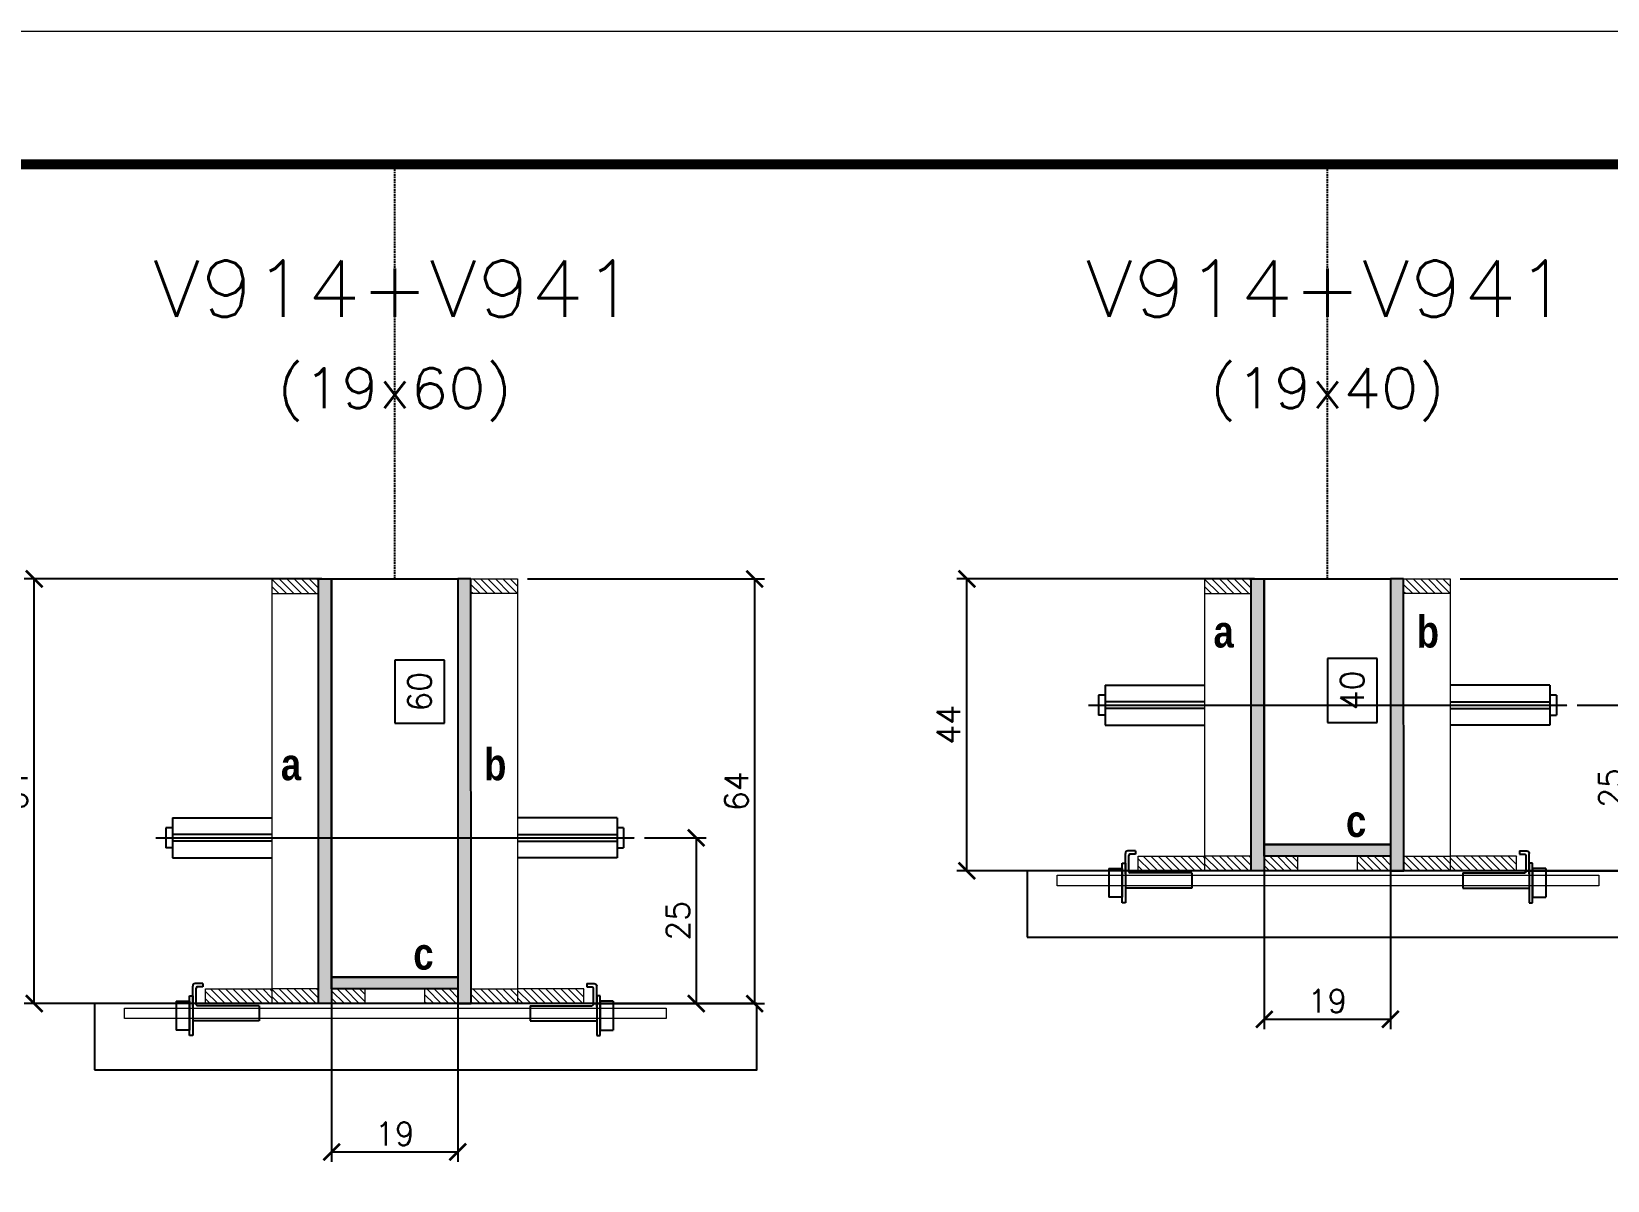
# Model space of a CAD drawing. Extents: x -20960 to -5926, y -2106 to 21915.
# Drawn here: x -11622.9 to -11147.9, y 15826.2 to 16172.5 of the extents above; entities that cross this region are included whole.
import ezdxf
from ezdxf.enums import TextEntityAlignment as Align

# ---------------------------------------------------------------- set-up
doc = ezdxf.new("R2010")
doc.units = 0
doc.linetypes.add('DASHED', pattern=[0.75, 0.5, -0.25])
doc.linetypes.add('HIDDEN', pattern=[0.375, 0.25, -0.125])
for name, color, linetype in [('barrote', 251, 'Continuous'), ('COTA', 241, 'Continuous'), ('Cota Seção (2x)', 4, 'Continuous'), ('detalhes', 4, 'Continuous'), ('Painéis', 200, 'Continuous'), ('presilha', 1, 'Continuous'), ('TENSOR', 3, 'Continuous'), ('Texto de Titulo', 7, 'Continuous'), ('Texto Qtd Sarr', 242, 'Continuous')]:
    doc.layers.add(name, color=color, linetype=linetype)
for name, color, linetype, lineweight in [('CONCRETO', 251, 'Continuous', 25), ('Folhas', 255, 'Continuous', 9), ('Hachura', 251, 'Continuous', 9), ('Madeira', 126, 'Continuous', 18), ('SARRAFO DE PRESSAO', 251, 'DASHED', 9), ('SCO-___-LAJ', 2, 'Continuous', 0), ('Texto Seção', 7, 'Continuous', 15)]:
    doc.layers.add(name, color=color, linetype=linetype, lineweight=lineweight)
doc.styles.add('Romans', font='romans.shx')
doc.styles.add('TECNICA', font='techb___.ttf', dxfattribs={"height": 10})
doc.dimstyles.new('Cota Seção (2x)', dxfattribs={"dimtxt": 7, "dimasz": 5, "dimexe": 3, "dimexo": 3, "dimgap": 2, "dimtad": 3, "dimdec": 1, "dimlfac": 0.5, "dimzin": 12, "dimdsep": 46, "dimtxsty": 'Romans', "dimblk": 'ARCHTICK', "dimcen": 0, "dimclrd": 4, "dimclre": 4, "dimclrt": 1, "dimadec": 1, "dimazin": 3, "dimtfac": 1, "dimtdec": 1, "dimtmove": 0, "dimatfit": 3, "dimldrblk": 'OBLIQUE', "dimfxl": 1, "dimtolj": 1, "dimtzin": 12, "dimarcsym": 0})
doc.dimstyles.new('Cota Seção interna', dxfattribs={"dimtxt": 7, "dimasz": 6, "dimexe": 0.18, "dimexo": 2, "dimgap": -4, "dimtad": 3, "dimdec": 1, "dimlfac": 0.5, "dimzin": 12, "dimdsep": 46, "dimtxsty": 'Romans', "dimblk": 'ARCHTICK', "dimcen": 0.09, "dimse1": 1, "dimse2": 1, "dimsd1": 1, "dimsd2": 1, "dimclrd": 180, "dimclre": 5, "dimclrt": 1, "dimadec": 0, "dimazin": 3, "dimtfac": 1, "dimtdec": 1, "dimtofl": 0, "dimtmove": 0, "dimatfit": 3, "dimldrblk": 'ARCHTICK', "dimfxl": 1, "dimtolj": 1, "dimtzin": 0, "dimarcsym": 0})
pattern_1 = [(315, (11424.2146, 7649.8717), (1.12253202, 1.12253202), [])]
pattern_2 = [(315, (11424.2146, 7576.2717), (1.12253202, 1.12253202), [])]
pattern_3 = [(315, (11705.2772, 7689.8717), (1.12253202, 1.12253202), [])]
pattern_4 = [(315, (11705.2772, 7616.2717), (1.12253202, 1.12253202), [])]

# ---------------------------------------------------------------- blocks, each defined once
blk = doc.blocks.new('9999999999')
at = {"layer": 'Folhas'}
blk.add_lwpolyline([(98138.98, 34190.21), (99623.98, 34190.21), (99623.98, 35240.21), (98138.98, 35240.21)], close=True, dxfattribs=at)
at = {"layer": 'Folhas', "color": 30, "const_width": 3}
blk.add_lwpolyline([(98213.98, 34230.21), (99583.98, 34230.21), (99583.98, 35200.21), (98213.98, 35200.21)], close=True, dxfattribs=at)
blk = doc.blocks.new('_ArchTick')
at = {"color": 0, "linetype": 'ByBlock', "const_width": 0.15}
blk.add_lwpolyline([(-0.5, -0.5), (0.5, 0.5)], dxfattribs=at)
blk = doc.blocks.new('*D440')
at = {"layer": 'COTA', "color": 4, "lineweight": -2, "transparency": 16777216}
for p, q in [((-11535.41, 16007.52), (-11625.05, 16007.52)), ((-11622.05, 15879.52), (-11622.05, 16007.52)), ((-11573.41, 15879.52), (-11625.05, 15879.52))]:
    blk.add_line(p, q, dxfattribs=at)
at = {"layer": 'Defpoints', "color": 0, "transparency": 16777216}
for p in [(-11622.05, 16007.52), (-11532.41, 16007.52), (-11570.41, 15879.52)]:
    blk.add_point(p, dxfattribs=at)
at = {"layer": 'COTA', "color": 4, "lineweight": -2, "transparency": 16777216, "xscale": 5, "yscale": 5, "zscale": 5}
for p, rotation in [((-11622.05, 16007.52), 90), ((-11622.05, 15879.52), 270)]:
    blk.add_blockref('_ArchTick', p, dxfattribs=dict(at, rotation=rotation))
at = {"layer": 'COTA', "color": 1, "transparency": 16777216, "insert": (-11627.55, 15943.52), "char_height": 7, "attachment_point": 5, "rotation": 90, "style": 'Romans'}
blk.add_mtext('\\A1;64', dxfattribs=at)
blk = doc.blocks.new('_Oblique')
at = {"color": 0, "linetype": 'ByBlock', "lineweight": -2}
blk.add_line((-0.5, -0.5), (0.5, 0.5), dxfattribs=at)
blk = doc.blocks.new('*D441')
at = {"layer": 'COTA', "color": 4, "lineweight": -2, "transparency": 16777216}
for p, q in [((-11473.42, 16007.52), (-11401.93, 16007.52)), ((-11404.93, 15879.52), (-11404.93, 16007.52)), ((-11453.41, 15879.52), (-11401.93, 15879.52))]:
    blk.add_line(p, q, dxfattribs=at)
at = {"layer": 'Defpoints', "color": 0, "transparency": 16777216}
for p in [(-11476.42, 16007.52), (-11404.93, 16007.52), (-11456.41, 15879.52)]:
    blk.add_point(p, dxfattribs=at)
at = {"layer": 'COTA', "color": 4, "lineweight": -2, "transparency": 16777216, "xscale": 5, "yscale": 5, "zscale": 5}
for p, rotation in [((-11404.93, 16007.52), 90), ((-11404.93, 15879.52), 270)]:
    blk.add_blockref('_ArchTick', p, dxfattribs=dict(at, rotation=rotation))
at = {"layer": 'COTA', "color": 1, "transparency": 16777216, "insert": (-11410.43, 15943.52), "char_height": 7, "attachment_point": 5, "rotation": 90, "style": 'Romans'}
blk.add_mtext('\\A1;64', dxfattribs=at)
blk = doc.blocks.new('*D442')
at = {"layer": 'Cota Seção (2x)', "color": 180, "lineweight": -2, "transparency": 16777216}
for p, q in [((-11498.41, 15983.02), (-11513.41, 15983.02)), ((-11513.41, 15983.02), (-11513.41, 15964.02)), ((-11498.41, 15964.02), (-11498.41, 15983.02)), ((-11513.41, 15964.02), (-11498.41, 15964.02))]:
    blk.add_line(p, q, dxfattribs=at)
at = {"layer": 'Defpoints', "color": 0, "transparency": 16777216}
for p in [(-11494.42, 16007.52), (-11494.41, 16007.52), (-11494.41, 15887.52)]:
    blk.add_point(p, dxfattribs=at)
at = {"layer": 'Cota Seção (2x)', "color": 1, "transparency": 16777216, "insert": (-11505.91, 15973.52), "char_height": 7, "attachment_point": 5, "rotation": 90, "style": 'Romans'}
blk.add_mtext('\\A1;60', dxfattribs=at)
blk = doc.blocks.new('titulo1')
at = {"layer": 'Defpoints', "color": 252, "linetype": 'HIDDEN', "ltscale": 2}
blk.add_line((0, 0), (0, 125), dxfattribs=at)
at = {"layer": 'Defpoints', "style": 'Romans', "oblique": 15}
blk.add_attdef('FOLHA', text='', height=10, dxfattribs=at).set_placement((0, 15.58), align=Align.MIDDLE_CENTER)
at = {"layer": 'Texto Qtd Sarr', "color": 3, "style": 'Romans', "oblique": 15}
for tag, height, p in [('TITULO', 17, (0, 71.45)), ('SEÇÃO', 12, (0, 41.55))]:
    blk.add_attdef(tag, text='', height=height, dxfattribs=at).set_placement(p, align=Align.MIDDLE_CENTER)
blk = doc.blocks.new('PRESILHA METÁLICA 1')
at = {"layer": 'presilha'}
for p, q in [((6, 15.5), (7.5, 15.5)), ((6, -2.5), (6, 15.5)), ((7.5, 10.64), (7.5, 19.86)), ((7.5, 15.5), (7.5, -2.5)), ((12, 21), (8.64, 21)), ((9, 11.57), (9, 18.93)), ((12, 19.5), (9.57, 19.5)), ((12, 21), (12, 19.5)), ((0, 13), (6, 13)), ((0, 13), (0, 0)), ((6, 13), (6, 0)), ((37.5, 11), (9.57, 11)), ((37.5, 11), (37.5, 4.1)), ((6, 0), (0, 0)), ((37.5, 4.1), (7.5, 4.1)), ((7.5, -2.5), (6, -2.5))]:
    blk.add_line(p, q, dxfattribs=at)
for centre, radius, start, end in [((8.64, 19.86), 1.14, 90, 180), ((9.57, 18.93), 0.57, 90, 180), ((9.57, 11.57), 0.57, 180, 270)]:
    blk.add_arc(centre, radius, start, end, dxfattribs=at)
blk = doc.blocks.new('*D443')
at = {"layer": 'COTA', "color": 4, "lineweight": -2, "transparency": 16777216}
for p, q in [((-11532.41, 15880.92), (-11532.41, 15831.79)), ((-11494.41, 15880.92), (-11494.41, 15831.79)), ((-11532.41, 15834.79), (-11494.41, 15834.79))]:
    blk.add_line(p, q, dxfattribs=at)
at = {"layer": 'Defpoints', "color": 0, "transparency": 16777216}
for p in [(-11532.41, 15883.92), (-11494.41, 15883.92), (-11494.41, 15834.79)]:
    blk.add_point(p, dxfattribs=at)
at = {"layer": 'COTA', "color": 4, "lineweight": -2, "transparency": 16777216, "xscale": 5, "yscale": 5, "zscale": 5, "rotation": 180}
blk.add_blockref('_ArchTick', (-11532.41, 15834.79), dxfattribs=at)
at = {"layer": 'COTA', "color": 4, "lineweight": -2, "transparency": 16777216, "xscale": 5, "yscale": 5, "zscale": 5}
blk.add_blockref('_ArchTick', (-11494.41, 15834.79), dxfattribs=at)
at = {"layer": 'COTA', "color": 1, "transparency": 16777216, "insert": (-11513.41, 15840.29), "char_height": 7, "attachment_point": 5, "style": 'Romans'}
blk.add_mtext('\\A1;19', dxfattribs=at)
blk = doc.blocks.new('*D449')
at = {"layer": 'COTA', "color": 4, "lineweight": -2, "transparency": 16777216}
for p, q in [((-11438.1, 15929.49), (-11419.55, 15929.49)), ((-11422.55, 15929.49), (-11422.55, 15879.52)), ((-11438.1, 15879.52), (-11419.55, 15879.52))]:
    blk.add_line(p, q, dxfattribs=at)
at = {"layer": 'Defpoints', "color": 0, "transparency": 16777216}
for p in [(-11441.1, 15929.49), (-11441.1, 15879.52), (-11422.55, 15879.52)]:
    blk.add_point(p, dxfattribs=at)
at = {"layer": 'COTA', "color": 4, "lineweight": -2, "transparency": 16777216, "xscale": 5, "yscale": 5, "zscale": 5}
for p, rotation in [((-11422.55, 15929.49), 90), ((-11422.55, 15879.52), 270)]:
    blk.add_blockref('_ArchTick', p, dxfattribs=dict(at, rotation=rotation))
at = {"layer": 'COTA', "color": 1, "transparency": 16777216, "insert": (-11428.05, 15904.5), "char_height": 7, "attachment_point": 5, "rotation": 90, "style": 'Romans'}
blk.add_mtext('\\A1;25', dxfattribs=at)
blk = doc.blocks.new('*D451')
at = {"layer": 'COTA', "color": 4, "lineweight": -2, "transparency": 16777216}
for p, q in [((-11254.34, 16007.52), (-11343.99, 16007.52)), ((-11340.99, 15919.52), (-11340.99, 16007.52)), ((-11292.34, 15919.52), (-11343.99, 15919.52))]:
    blk.add_line(p, q, dxfattribs=at)
at = {"layer": 'Defpoints', "color": 0, "transparency": 16777216}
for p in [(-11340.99, 16007.52), (-11251.34, 16007.52), (-11289.34, 15919.52)]:
    blk.add_point(p, dxfattribs=at)
at = {"layer": 'COTA', "color": 4, "lineweight": -2, "transparency": 16777216, "xscale": 5, "yscale": 5, "zscale": 5}
for p, rotation in [((-11340.99, 16007.52), 90), ((-11340.99, 15919.52), 270)]:
    blk.add_blockref('_ArchTick', p, dxfattribs=dict(at, rotation=rotation))
at = {"layer": 'COTA', "color": 1, "transparency": 16777216, "insert": (-11346.49, 15963.52), "char_height": 7, "attachment_point": 5, "rotation": 90, "style": 'Romans'}
blk.add_mtext('\\A1;44', dxfattribs=at)
blk = doc.blocks.new('*D452')
at = {"layer": 'COTA', "color": 4, "lineweight": -2, "transparency": 16777216}
for p, q in [((-11192.35, 16007.52), (-11120.87, 16007.52)), ((-11123.87, 15919.52), (-11123.87, 16007.52)), ((-11172.34, 15919.52), (-11120.87, 15919.52))]:
    blk.add_line(p, q, dxfattribs=at)
at = {"layer": 'Defpoints', "color": 0, "transparency": 16777216}
for p in [(-11195.35, 16007.52), (-11123.87, 16007.52), (-11175.34, 15919.52)]:
    blk.add_point(p, dxfattribs=at)
at = {"layer": 'COTA', "color": 4, "lineweight": -2, "transparency": 16777216, "xscale": 5, "yscale": 5, "zscale": 5}
for p, rotation in [((-11123.87, 16007.52), 90), ((-11123.87, 15919.52), 270)]:
    blk.add_blockref('_ArchTick', p, dxfattribs=dict(at, rotation=rotation))
at = {"layer": 'COTA', "color": 1, "transparency": 16777216, "insert": (-11129.37, 15963.52), "char_height": 7, "attachment_point": 5, "rotation": 90, "style": 'Romans'}
blk.add_mtext('\\A1;44', dxfattribs=at)
blk = doc.blocks.new('*D453')
at = {"layer": 'Cota Seção (2x)', "color": 180, "lineweight": -2, "transparency": 16777216}
for p, q in [((-11217.35, 15983.58), (-11232.35, 15983.58)), ((-11232.35, 15983.58), (-11232.35, 15964.25)), ((-11217.35, 15964.25), (-11217.35, 15983.58)), ((-11232.35, 15964.25), (-11217.35, 15964.25))]:
    blk.add_line(p, q, dxfattribs=at)
at = {"layer": 'Defpoints', "color": 0, "transparency": 16777216}
for p in [(-11213.35, 16007.52), (-11213.35, 16007.52), (-11213.34, 15927.52)]:
    blk.add_point(p, dxfattribs=at)
at = {"layer": 'Cota Seção (2x)', "color": 1, "transparency": 16777216, "insert": (-11224.85, 15973.92), "char_height": 7, "attachment_point": 5, "rotation": 90, "style": 'Romans'}
blk.add_mtext('\\A1;40', dxfattribs=at)
blk = doc.blocks.new('*D454')
at = {"layer": 'COTA', "color": 4, "lineweight": -2, "transparency": 16777216}
for p, q in [((-11251.34, 15920.92), (-11251.34, 15871.79)), ((-11213.34, 15920.92), (-11213.34, 15871.79)), ((-11251.34, 15874.79), (-11213.34, 15874.79))]:
    blk.add_line(p, q, dxfattribs=at)
at = {"layer": 'Defpoints', "color": 0, "transparency": 16777216}
for p in [(-11251.34, 15923.92), (-11213.34, 15923.92), (-11213.34, 15874.79)]:
    blk.add_point(p, dxfattribs=at)
at = {"layer": 'COTA', "color": 4, "lineweight": -2, "transparency": 16777216, "xscale": 5, "yscale": 5, "zscale": 5, "rotation": 180}
blk.add_blockref('_ArchTick', (-11251.34, 15874.79), dxfattribs=at)
at = {"layer": 'COTA', "color": 4, "lineweight": -2, "transparency": 16777216, "xscale": 5, "yscale": 5, "zscale": 5}
blk.add_blockref('_ArchTick', (-11213.34, 15874.79), dxfattribs=at)
at = {"layer": 'COTA', "color": 1, "transparency": 16777216, "insert": (-11232.34, 15880.29), "char_height": 7, "attachment_point": 5, "style": 'Romans'}
blk.add_mtext('\\A1;19', dxfattribs=at)
blk = doc.blocks.new('*D448')
at = {"layer": 'COTA', "color": 4, "lineweight": -2, "transparency": 16777216}
for p, q in [((-11157.04, 15969.49), (-11138.49, 15969.49)), ((-11141.49, 15969.49), (-11141.49, 15919.52)), ((-11157.04, 15919.52), (-11138.49, 15919.52))]:
    blk.add_line(p, q, dxfattribs=at)
at = {"layer": 'Defpoints', "color": 0, "transparency": 16777216}
for p in [(-11160.04, 15969.49), (-11160.04, 15919.52), (-11141.49, 15919.52)]:
    blk.add_point(p, dxfattribs=at)
at = {"layer": 'COTA', "color": 4, "lineweight": -2, "transparency": 16777216, "xscale": 5, "yscale": 5, "zscale": 5}
for p, rotation in [((-11141.49, 15969.49), 90), ((-11141.49, 15919.52), 270)]:
    blk.add_blockref('_ArchTick', p, dxfattribs=dict(at, rotation=rotation))
at = {"layer": 'COTA', "color": 1, "transparency": 16777216, "insert": (-11146.99, 15944.5), "char_height": 7, "attachment_point": 5, "rotation": 90, "style": 'Romans'}
blk.add_mtext('\\A1;25', dxfattribs=at)

msp = doc.modelspace()

# ---------------------------------------------------------------- hatches: boundary and pattern name
at = {"layer": 'Hachura'}
h = msp.add_hatch(dxfattribs=at)
h.set_pattern_fill('ANSI31', color=256, scale=0.5, angle=270, style=0)
h.set_pattern_definition([(315, (11424.2146, 7699.8717), (1.12253202, 1.12253202), [])])
h.paths.add_polyline_path([(-11536.41, 16003.12), (-11536.41, 16007.52), (-11550.41, 16007.52), (-11550.41, 16003.12)])
h = msp.add_hatch(color=256, dxfattribs=at)
h.dxf.hatch_style = 1
h.paths.add_polyline_path([(-11536.41, 16007.52), (-11532.41, 16007.52), (-11532.41, 15879.52), (-11536.41, 15879.52)])
h = msp.add_hatch(color=256, dxfattribs=at)
h.dxf.hatch_style = 1
h.paths.add_polyline_path([(-11490.42, 16007.52), (-11494.42, 16007.52), (-11494.41, 15879.52), (-11490.41, 15879.52)])
h = msp.add_hatch(dxfattribs=at)
h.set_pattern_fill('ANSI31', color=256, scale=0.5, angle=270, style=0)
h.set_pattern_definition([(315, (11424.2243, 7699.8717), (1.12253202, 1.12253202), [])])
h.paths.add_polyline_path([(-11490.42, 16003.12), (-11490.42, 16007.52), (-11476.42, 16007.52), (-11476.42, 16003.12)])
h = msp.add_hatch(dxfattribs=at)
h.set_pattern_fill('ANSI31', color=256, scale=0.5, angle=270, style=0)
h.set_pattern_definition([(315, (11705.2772, 7699.8717), (1.12253202, 1.12253202), [])])
h.paths.add_polyline_path([(-11255.34, 16003.12), (-11255.34, 16007.52), (-11269.34, 16007.52), (-11269.34, 16003.12)])
h = msp.add_hatch(color=256, dxfattribs=at)
h.dxf.hatch_style = 1
h.paths.add_polyline_path([(-11255.34, 16007.52), (-11251.34, 16007.52), (-11251.34, 15919.52), (-11255.34, 15919.52)])
h = msp.add_hatch(color=256, dxfattribs=at)
h.dxf.hatch_style = 1
h.paths.add_polyline_path([(-11209.35, 16007.52), (-11213.35, 16007.52), (-11213.34, 15919.52), (-11209.34, 15919.52)])
h = msp.add_hatch(dxfattribs=at)
h.set_pattern_fill('ANSI31', color=256, scale=0.5, angle=270, style=0)
h.set_pattern_definition([(315, (11705.2868, 7699.8717), (1.12253202, 1.12253202), [])])
h.paths.add_polyline_path([(-11209.35, 16003.12), (-11209.35, 16007.52), (-11195.35, 16007.52), (-11195.35, 16003.12)])
h = msp.add_hatch(color=256, dxfattribs=at)
h.dxf.hatch_style = 1
h.paths.add_polyline_path([(-11251.34, 15923.92), (-11251.34, 15927.52), (-11213.34, 15927.52), (-11213.34, 15923.92)])
h = msp.add_hatch(dxfattribs=at)
h.set_pattern_fill('ANSI31', color=256, scale=0.5, angle=270, style=0)
h.set_pattern_definition(pattern_3)
h.paths.add_polyline_path([(-11289.34, 15919.52), (-11289.34, 15923.92), (-11269.34, 15923.92), (-11269.34, 15919.52)])
h = msp.add_hatch(dxfattribs=at)
h.set_pattern_fill('ANSI31', color=256, scale=0.5, angle=270, style=0)
h.set_pattern_definition(pattern_4)
h.paths.add_polyline_path([(-11255.34, 15919.52), (-11255.34, 15923.92), (-11269.34, 15923.92), (-11269.34, 15919.52)])
h = msp.add_hatch(dxfattribs=at)
h.set_pattern_fill('ANSI31', color=256, scale=0.5, angle=270, style=0)
h.set_pattern_definition(pattern_3)
h.paths.add_polyline_path([(-11251.34, 15919.52), (-11251.34, 15923.92), (-11241.34, 15923.92), (-11241.34, 15919.52)])
h = msp.add_hatch(dxfattribs=at)
h.set_pattern_fill('ANSI31', color=256, scale=0.5, angle=270, style=0)
h.set_pattern_definition(pattern_3)
h.paths.add_polyline_path([(-11213.34, 15919.52), (-11213.34, 15923.92), (-11223.34, 15923.92), (-11223.34, 15919.52)])
h = msp.add_hatch(dxfattribs=at)
h.set_pattern_fill('ANSI31', color=256, scale=0.5, angle=270, style=0)
h.set_pattern_definition(pattern_4)
h.paths.add_polyline_path([(-11209.34, 15919.52), (-11209.34, 15923.92), (-11195.34, 15923.92), (-11195.34, 15919.52)])
h = msp.add_hatch(dxfattribs=at)
h.set_pattern_fill('ANSI31', color=256, scale=0.5, angle=270, style=0)
h.set_pattern_definition(pattern_3)
h.paths.add_polyline_path([(-11175.34, 15919.52), (-11175.34, 15923.92), (-11195.34, 15923.92), (-11195.34, 15919.52)])
h = msp.add_hatch(color=256, dxfattribs=at)
h.dxf.hatch_style = 1
h.paths.add_polyline_path([(-11532.41, 15883.92), (-11532.41, 15887.52), (-11494.41, 15887.52), (-11494.41, 15883.92)])
h = msp.add_hatch(dxfattribs=at)
h.set_pattern_fill('ANSI31', color=256, scale=0.5, angle=270, style=0)
h.set_pattern_definition(pattern_1)
h.paths.add_polyline_path([(-11570.41, 15879.52), (-11570.41, 15883.92), (-11550.41, 15883.92), (-11550.41, 15879.52)])
h = msp.add_hatch(dxfattribs=at)
h.set_pattern_fill('ANSI31', color=256, scale=0.5, angle=270, style=0)
h.set_pattern_definition(pattern_2)
h.paths.add_polyline_path([(-11536.41, 15879.52), (-11536.41, 15883.92), (-11550.41, 15883.92), (-11550.41, 15879.52)])
h = msp.add_hatch(dxfattribs=at)
h.set_pattern_fill('ANSI31', color=256, scale=0.5, angle=270, style=0)
h.set_pattern_definition(pattern_1)
h.paths.add_polyline_path([(-11532.41, 15879.52), (-11532.41, 15883.92), (-11522.41, 15883.92), (-11522.41, 15879.52)])
h = msp.add_hatch(dxfattribs=at)
h.set_pattern_fill('ANSI31', color=256, scale=0.5, angle=270, style=0)
h.set_pattern_definition(pattern_1)
h.paths.add_polyline_path([(-11494.41, 15879.52), (-11494.41, 15883.92), (-11504.41, 15883.92), (-11504.41, 15879.52)])
h = msp.add_hatch(dxfattribs=at)
h.set_pattern_fill('ANSI31', color=256, scale=0.5, angle=270, style=0)
h.set_pattern_definition(pattern_2)
h.paths.add_polyline_path([(-11490.41, 15879.52), (-11490.41, 15883.92), (-11476.41, 15883.92), (-11476.41, 15879.52)])
h = msp.add_hatch(dxfattribs=at)
h.set_pattern_fill('ANSI31', color=256, scale=0.5, angle=270, style=0)
h.set_pattern_definition(pattern_1)
h.paths.add_polyline_path([(-11456.41, 15879.52), (-11456.41, 15883.92), (-11476.41, 15883.92), (-11476.41, 15879.52)])

# ---------------------------------------------------------------- linework, layer by layer
at = {"ltscale": 3}
for p, q in [((-11301.34, 15972.49), (-11301.34, 15966.49)), ((-11299.34, 15972.49), (-11301.34, 15972.49)), ((-11299.34, 15975.49), (-11299.34, 15963.49)), ((-11299.34, 15975.49), (-11269.34, 15975.49)), ((-11165.34, 15975.49), (-11195.34, 15975.49)), ((-11165.34, 15975.49), (-11165.34, 15963.49)), ((-11163.34, 15972.49), (-11165.34, 15972.49)), ((-11163.34, 15972.49), (-11163.34, 15966.49)), ((-11269.34, 15970.49), (-11299.34, 15970.49)), ((-11269.34, 15968.49), (-11299.34, 15968.49)), ((-11195.34, 15970.49), (-11165.34, 15970.49)), ((-11195.34, 15968.49), (-11165.34, 15968.49)), ((-11299.34, 15966.49), (-11301.34, 15966.49)), ((-11299.34, 15963.49), (-11269.34, 15963.49)), ((-11165.34, 15963.49), (-11195.34, 15963.49)), ((-11165.34, 15966.49), (-11163.34, 15966.49)), ((-11580.41, 15935.49), (-11580.41, 15923.49)), ((-11580.41, 15935.49), (-11550.41, 15935.49)), ((-11446.41, 15935.49), (-11476.41, 15935.49)), ((-11446.41, 15935.49), (-11446.41, 15923.49)), ((-11582.41, 15932.49), (-11582.41, 15926.49)), ((-11580.41, 15932.49), (-11582.41, 15932.49)), ((-11550.41, 15930.49), (-11580.41, 15930.49)), ((-11476.41, 15930.49), (-11446.41, 15930.49)), ((-11444.41, 15932.49), (-11446.41, 15932.49)), ((-11444.41, 15932.49), (-11444.41, 15926.49)), ((-11580.41, 15926.49), (-11582.41, 15926.49)), ((-11550.41, 15928.49), (-11580.41, 15928.49)), ((-11476.41, 15928.49), (-11446.41, 15928.49)), ((-11446.41, 15926.49), (-11444.41, 15926.49)), ((-11580.41, 15923.49), (-11550.41, 15923.49)), ((-11446.41, 15923.49), (-11476.41, 15923.49))]:
    msp.add_line(p, q, dxfattribs=at)
at = {"layer": 'barrote'}
for points in [[(-11322.8, 15899.52), (-11123.22, 15899.52), (-11123.22, 15919.52), (-11322.8, 15919.52)], [(-11603.86, 15859.52), (-11404.28, 15859.52), (-11404.28, 15879.52), (-11603.86, 15879.52)]]:
    msp.add_lwpolyline(points, close=True, dxfattribs=at)
at = {"layer": 'CONCRETO'}
for points in [[(-11532.41, 16007.52), (-11494.41, 16007.52), (-11494.41, 15887.52), (-11532.41, 15887.52), (-11532.41, 16007.52)], [(-11251.34, 16007.52), (-11213.34, 16007.52), (-11213.34, 15927.52), (-11251.34, 15927.52), (-11251.34, 16007.52)]]:
    msp.add_lwpolyline(points, close=True, dxfattribs=at)
at = {"layer": 'Madeira'}
for points in [[(-11536.41, 16003.12), (-11536.41, 16007.52), (-11550.41, 16007.52), (-11550.41, 16003.12)], [(-11536.41, 16007.52), (-11550.41, 16007.52), (-11550.41, 15879.52), (-11536.41, 15879.52)], [(-11490.42, 16003.12), (-11490.42, 16007.52), (-11476.42, 16007.52), (-11476.42, 16003.12)], [(-11490.42, 16007.52), (-11476.42, 16007.52), (-11476.41, 15879.52), (-11490.41, 15879.52)], [(-11255.34, 16003.12), (-11255.34, 16007.52), (-11269.34, 16007.52), (-11269.34, 16003.12)], [(-11255.34, 16007.52), (-11269.34, 16007.52), (-11269.34, 15919.52), (-11255.34, 15919.52)], [(-11209.35, 16003.12), (-11209.35, 16007.52), (-11195.35, 16007.52), (-11195.35, 16003.12)], [(-11209.35, 16007.52), (-11195.35, 16007.52), (-11195.34, 15919.52), (-11209.34, 15919.52)], [(-11289.34, 15919.52), (-11289.34, 15923.92), (-11269.34, 15923.92), (-11269.34, 15919.52)], [(-11255.34, 15919.52), (-11255.34, 15923.92), (-11269.34, 15923.92), (-11269.34, 15919.52)], [(-11251.34, 15919.52), (-11251.34, 15923.92), (-11241.34, 15923.92), (-11241.34, 15919.52)], [(-11213.34, 15919.52), (-11213.34, 15923.92), (-11223.34, 15923.92), (-11223.34, 15919.52)], [(-11209.34, 15919.52), (-11209.34, 15923.92), (-11195.34, 15923.92), (-11195.34, 15919.52)], [(-11175.34, 15919.52), (-11175.34, 15923.92), (-11195.34, 15923.92), (-11195.34, 15919.52)], [(-11570.41, 15879.52), (-11570.41, 15883.92), (-11550.41, 15883.92), (-11550.41, 15879.52)], [(-11536.41, 15879.52), (-11536.41, 15883.92), (-11550.41, 15883.92), (-11550.41, 15879.52)], [(-11532.41, 15879.52), (-11532.41, 15883.92), (-11522.41, 15883.92), (-11522.41, 15879.52)], [(-11494.41, 15879.52), (-11494.41, 15883.92), (-11504.41, 15883.92), (-11504.41, 15879.52)], [(-11490.41, 15879.52), (-11490.41, 15883.92), (-11476.41, 15883.92), (-11476.41, 15879.52)], [(-11456.41, 15879.52), (-11456.41, 15883.92), (-11476.41, 15883.92), (-11476.41, 15879.52)]]:
    msp.add_lwpolyline(points, close=True, dxfattribs=at)
at = {"layer": 'Painéis'}
for points in [[(-11536.41, 16007.52), (-11532.41, 16007.52), (-11532.41, 15879.52), (-11536.41, 15879.52)], [(-11490.42, 16007.52), (-11494.42, 16007.52), (-11494.41, 15879.52), (-11490.41, 15879.52)], [(-11255.34, 16007.52), (-11251.34, 16007.52), (-11251.34, 15919.52), (-11255.34, 15919.52)], [(-11209.35, 16007.52), (-11213.35, 16007.52), (-11213.34, 15919.52), (-11209.34, 15919.52)], [(-11251.34, 15923.92), (-11251.34, 15927.52), (-11213.34, 15927.52), (-11213.34, 15923.92)], [(-11532.41, 15883.92), (-11532.41, 15887.52), (-11494.41, 15887.52), (-11494.41, 15883.92)]]:
    msp.add_lwpolyline(points, close=True, dxfattribs=at)
at = {"layer": 'SCO-___-LAJ', "color": 1}
for points in [[(-11313.8, 15918.18), (-11150.53, 15918.18), (-11150.53, 15914.98), (-11313.8, 15914.98)], [(-11594.86, 15878.18), (-11431.59, 15878.18), (-11431.59, 15874.98), (-11594.86, 15874.98)]]:
    msp.add_lwpolyline(points, close=True, dxfattribs=at)
at = {"layer": 'TENSOR', "linetype": 'HIDDEN', "ltscale": 0.5}
for p, q in [((-11304.34, 15969.49), (-11160.04, 15969.49)), ((-11585.41, 15929.49), (-11441.1, 15929.49))]:
    msp.add_line(p, q, dxfattribs=at)

# ---------------------------------------------------------------- block references
at = {"layer": 'presilha', "yscale": 0.6666666666666666, "zscale": 0.6666666666666666}
for p, xscale in [((-11298.21, 15911.55), 0.6666666666666666), ((-11166.48, 15911.55), -0.6666666666666666), ((-11579.27, 15871.55), 0.6666666666666666), ((-11447.54, 15871.55), -0.6666666666666666)]:
    msp.add_blockref('PRESILHA METÁLICA 1', p, dxfattribs=dict(at, xscale=xscale))
at = {"layer": 'SARRAFO DE PRESSAO', "color": 6, "linetype": 'ByBlock'}
msp.add_blockref('9999999999', (-110345.98, -19067.69), dxfattribs=at)
at = {"layer": 'Texto Seção'}
ref = msp.add_blockref('titulo1', (-11513.41, 16007.52), dxfattribs=at)
ref.add_attrib('TITULO', 'V914+V941', dxfattribs={"layer": 'Texto de Titulo', "color": 7, "height": 17, "style": 'Romans', "width": 1.1}).set_placement((-11513.41, 16095.02), align=Align.MIDDLE_CENTER)
ref.add_attrib('SEÇÃO', '(19x60)', dxfattribs={"layer": 'Texto de Titulo', "color": 7, "height": 12, "style": 'Romans', "width": 1.1}).set_placement((-11513.41, 16065.02), align=Align.MIDDLE_CENTER)
ref = msp.add_blockref('titulo1', (-11232.34, 16007.52), dxfattribs=at)
ref.add_attrib('TITULO', 'V914+V941', dxfattribs={"layer": 'Texto de Titulo', "color": 7, "height": 17, "style": 'Romans', "width": 1.1}).set_placement((-11232.34, 16095.02), align=Align.MIDDLE_CENTER)
ref.add_attrib('SEÇÃO', '(19x40)', dxfattribs={"layer": 'Texto de Titulo', "color": 7, "height": 12, "style": 'Romans', "width": 1.1}).set_placement((-11232.34, 16065.02), align=Align.MIDDLE_CENTER)

# ---------------------------------------------------------------- texts
at = {"layer": 'detalhes', "style": 'TECNICA'}
for s, p in [('b', (-11205.41, 15986.84)), ('a', (-11266.65, 15986.85)), ('a', (-11547.71, 15946.85)), ('b', (-11486.47, 15946.84)), ('c', (-11226.74, 15929.75)), ('c', (-11507.81, 15889.75))]:
    msp.add_text(s, height=9.6, dxfattribs=at).set_placement(p)

# ---------------------------------------------------------------- dimensions: what is measured, and where the dimension line sits
at = {"layer": 'COTA'}
for base, p1, p2, picture, middle in [((-11622.05, 16007.52), (-11570.41, 15879.52), (-11532.41, 16007.52), '*D440', (-11627.55, 15943.52)), ((-11404.93, 16007.52), (-11456.41, 15879.52), (-11476.42, 16007.52), '*D441', (-11410.43, 15943.52)), ((-11340.99, 16007.52), (-11289.34, 15919.52), (-11251.34, 16007.52), '*D451', (-11346.49, 15963.52)), ((-11123.87, 16007.52), (-11175.34, 15919.52), (-11195.35, 16007.52), '*D452', (-11129.37, 15963.52)), ((-11141.49, 15919.52), (-11160.04, 15969.49), (-11160.04, 15919.52), '*D448', (-11146.99, 15944.5)), ((-11422.55, 15879.52), (-11441.1, 15929.49), (-11441.1, 15879.52), '*D449', (-11428.05, 15904.5))]:
    dim = msp.add_linear_dim(base=base, p1=p1, p2=p2, angle=90, dimstyle='Cota Seção (2x)', dxfattribs=at)
    dim.commit()
    dim.dimension.update_dxf_attribs({"geometry": picture, "text_midpoint": middle})
for base, p1, p2, picture, middle in [((-11213.34, 15874.79), (-11251.34, 15923.92), (-11213.34, 15923.92), '*D454', (-11232.34, 15880.29)), ((-11494.41, 15834.79), (-11532.41, 15883.92), (-11494.41, 15883.92), '*D443', (-11513.41, 15840.29))]:
    dim = msp.add_linear_dim(base=base, p1=p1, p2=p2, dimstyle='Cota Seção (2x)', dxfattribs=at)
    dim.commit()
    dim.dimension.update_dxf_attribs({"geometry": picture, "text_midpoint": middle})
at = {"layer": 'Cota Seção (2x)'}
for base, p1, p2, picture, middle in [((-11494.41, 16007.52), (-11494.41, 15887.52), (-11494.42, 16007.52), '*D442', (-11494.41, 15973.52)), ((-11213.35, 16007.52), (-11213.34, 15927.52), (-11213.35, 16007.52), '*D453', (-11213.35, 15973.92))]:
    dim = msp.add_linear_dim(base=base, p1=p1, p2=p2, angle=90, dimstyle='Cota Seção interna', dxfattribs=at)
    dim.commit()
    dim.dimension.update_dxf_attribs({"geometry": picture, "text_midpoint": middle, "dimtype": 160})

doc.saveas('drawing.dxf')
